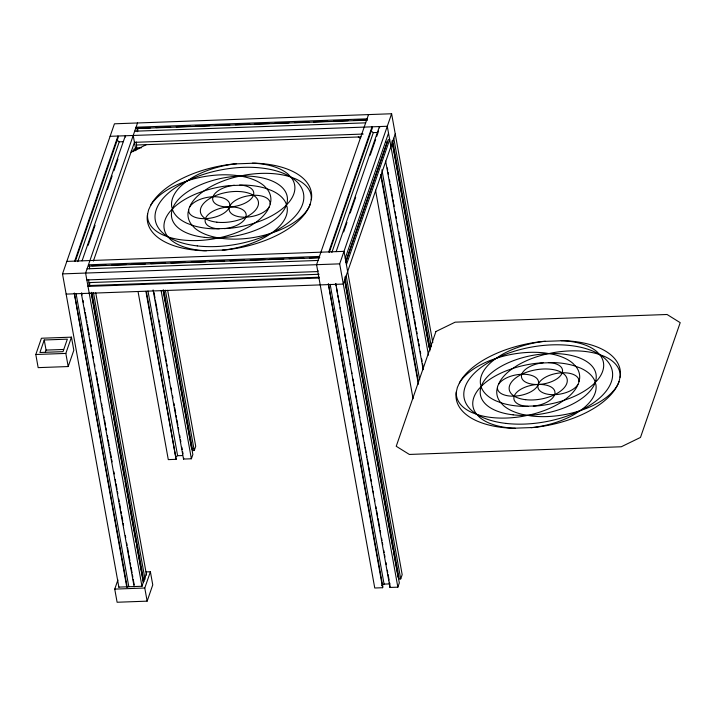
<?xml version="1.0" encoding="UTF-8"?>
<svg xmlns="http://www.w3.org/2000/svg" width="716" height="716" viewBox="0 0 716 716"><rect width="100%" height="100%" fill="white"/><g stroke="black" fill="none" stroke-linecap="round" stroke-linejoin="round"><path stroke-width="1.07" d="M89.133 286.507L88.659 279.571M136.747 148.91L136.273 141.983M137.606 131.681L137.982 127.815M89.509 268.804L89.572 265.887M89.634 285.997L89.706 283.08M137.114 131.207L137.186 128.298L150.575 127.806M310.27 204.033L311.55 198.35A83.226 41.993 -10.2 0 0 254.994 163.176L233.89 163.946A83.226 41.993 -10.2 0 0 151.246 204.149L148.579 209.895L147.29 215.579A83.226 41.993 -10.2 0 0 203.854 250.752L224.958 249.982A83.226 41.993 -10.2 0 0 310.27 204.033A62.417 31.495 -10.2 0 1 277.531 230.946L270.111 233.568A62.417 31.495 -10.2 0 1 222.962 238.518L215.937 237.408A62.417 31.495 -10.2 0 1 194.618 227.965L191.441 224.556A62.417 31.495 -10.2 0 1 188.04 212.697L188.997 208.428L191.002 204.123A62.417 31.495 -10.2 0 1 202.807 191.718L208.446 187.986A62.417 31.495 -10.2 0 1 236.924 176.736L244.917 175.089A62.417 31.495 -10.2 0 1 289.792 176.7L295.556 178.848A62.417 31.495 -10.2 0 1 311.227 199.764M619.054 381.538L620.342 375.855A83.226 41.993 -10.2 0 0 563.787 340.682L542.683 341.451A83.226 41.993 -10.2 0 0 460.039 381.664L457.372 387.401L456.083 393.084A83.226 41.993 -10.2 0 0 512.647 428.257L533.751 427.488A83.226 41.993 -10.2 0 0 619.054 381.538A62.417 31.495 -10.2 0 1 586.323 408.451L578.904 411.074A62.417 31.495 -10.2 0 1 531.755 416.023L524.73 414.913A62.417 31.495 -10.2 0 1 503.402 405.471L500.233 402.061A62.417 31.495 -10.2 0 1 496.832 390.202L497.79 385.933L499.795 381.628A62.417 31.495 -10.2 0 1 511.6 369.223L517.238 365.491A62.417 31.495 -10.2 0 1 545.717 354.241L553.71 352.594A62.417 31.495 -10.2 0 1 598.576 354.205L604.349 356.353A62.417 31.495 -10.2 0 1 620.02 377.278M118.901 587.326L62.507 273.897L114.444 123.805L391.616 113.754L432.795 342.624M35.8 354.501L41.43 338.238L71.457 337.155L73.82 350.285L68.19 366.547L38.163 367.639L35.8 354.501L65.827 353.418L71.457 337.155M44.24 339.993L39.917 352.496L63.008 351.663L67.34 339.151L44.24 339.993L46.057 350.097L45.341 352.183M74.688 261.107L117.961 136.022L118.203 137.338L75.287 261.367M77.776 261.653L119.241 141.822L123.197 141.679M82.072 260.839L125.354 135.754L125.595 137.069M88.131 245.337L95.04 225.361M107.409 189.624L112.135 175.966M113.951 170.703L117.952 159.14M137.535 122.964L85.598 273.065L141.992 586.485M93.349 261.116L134.447 142.341L363.191 134.053M133.382 150.969L134.107 148.865L138.958 148.686M134.885 150.915L135.888 147.997L141.473 147.791M145.948 571.923L150.396 571.762L152.759 584.891L147.138 601.154L117.111 602.245L114.739 589.107L117.907 579.96M138.054 291.591L168.287 459.618L176.136 459.332L146.386 291.591M163.212 289.801L192.855 454.526L191.378 458.777L183.529 459.063L183.806 458.249M146.288 573.758L141.956 586.27L118.856 587.102M147.138 601.154L144.775 588.015L150.396 571.762M163.892 290.24L192.738 450.579L194.242 450.525L195.71 446.274L167.651 290.329M368.516 114.596L316.579 264.696L374.754 588.006L382.604 587.72L382.89 586.905L328.349 283.805L382.604 587.72M318.101 270.755L317.815 271.57L86.833 279.938M328.76 251.907L372.043 126.821L372.284 128.137L329.36 252.166M331.857 252.444L373.322 132.621L377.278 132.478M336.153 251.638L379.435 126.553L379.668 127.869M343.662 231.921L346.938 222.47M350.214 213.01L355.664 197.24M370.217 155.193L375.667 139.423M376.759 136.273L378.576 131.019M336.135 285.729L335.741 283.536L389.996 587.451L397.854 587.165L339.679 263.855L391.616 113.754M345.246 258.216L388.528 133.14M345.864 261.322L386.962 142.547L385.378 141.383M345.631 262.638L388.188 139.656L389.692 139.602L346.41 264.687M395.25 133.964L343.313 284.064L66.141 294.106M389.996 587.451L389.486 582.242M397.854 587.165L399.322 582.913L344.79 279.813M344.87 276.967L399.206 578.967L400.709 578.913L402.177 574.662L344.011 251.352L66.83 261.394M130.983 152.141L146.341 144.668M175.975 456.513L177.613 455.725L182.562 455.546M381.619 585.294L384.08 584.113L390.023 583.898M367.048 118.847L136.067 127.215L136.3 128.531L367.281 120.163M156.151 127.609L170.659 127.081M176.234 126.884L190.742 126.356M195.208 126.195L209.707 125.667M215.292 125.461L229.8 124.942M235.376 124.736L249.884 124.208M254.341 124.047L268.849 123.528M274.434 123.322L288.933 122.794M294.518 122.597L309.026 122.069M313.483 121.908L327.991 121.38M333.567 121.183L348.074 120.655M353.659 120.449L367.048 119.966M134.68 131.216L365.661 122.848M110.112 136.309L387.284 126.267L428.463 355.127M136.819 145.008L361.106 136.881M91.8 265.806L106.308 265.278M111.893 265.081L126.392 264.553M130.858 264.392L145.366 263.864M150.942 263.667L165.45 263.139M171.026 262.933L185.534 262.405M191.118 262.208L205.617 261.68M210.083 261.519L224.591 260.991M230.167 260.794L244.675 260.266M250.251 260.06L264.759 259.541M269.225 259.38L283.733 258.852M289.309 258.646L303.817 258.127M309.393 257.921L319.434 257.554M87.075 268.813L318.056 260.445M62.507 273.897L339.679 263.855M89.205 282.605L319.076 274.273M319.264 277.217L88.283 285.586L87.996 286.4L318.978 278.032M46.057 350.097L63.661 349.453M191.611 448.887L193.347 448.825M114.739 589.107L144.775 588.015M358.269 136.989L360.148 138.152M370.915 130.912L373.322 132.621M116.842 140.112L119.241 141.822M131.305 150.593L132.881 151.756M393.782 138.215L431.327 346.875M392.672 140.47L430.218 349.122M392.395 142.224L429.94 350.876M391.947 140.98L429.09 347.439M387.302 167.911L387.696 170.104M388.09 172.305L388.493 174.498M389.477 179.993L389.871 182.186M390.265 184.379L391.258 189.874M391.652 192.067L392.637 197.562M393.03 199.755L393.433 201.957M393.827 204.149L394.221 206.342M395.205 211.838L395.599 214.03M396.002 216.232L396.395 218.425M397.38 223.92L397.774 226.113M398.767 231.608L399.161 233.801M399.555 235.994L400.539 241.489M400.942 243.682L401.336 245.883M401.73 248.076L402.714 253.571M403.108 255.764L404.101 261.259M404.495 263.452L404.889 265.645M405.283 267.847L405.677 270.039M406.67 275.535L407.064 277.727M407.458 279.929L407.851 282.122M408.845 287.608L409.239 289.81M410.223 295.296L410.617 297.498M411.02 299.691L412.004 305.186M412.398 307.379L412.792 309.572M413.186 311.773L414.179 317.26M414.573 319.461L415.557 324.948M415.951 327.149L416.354 329.342M416.748 331.544L417.142 333.737M418.126 339.223L418.52 341.425M418.923 343.617L419.316 345.819M420.301 351.305L420.695 353.507M421.688 358.993L422.082 361.195M422.476 363.388L423.46 368.874M385.638 161.037L423.183 369.689M381.897 169.781L419.639 379.534M381.1 174.767L418.439 382.326M380.617 174.48L418.359 384.232M375.533 190.143L413.078 398.794M346.168 275.812L400.709 578.913M344.727 280.762L393.138 549.825M393.54 552.018L398.078 577.275M336.529 287.93L337.522 293.417M337.916 295.619L338.31 297.811M338.704 300.013L339.107 302.206M340.091 307.701L340.485 309.894M341.469 315.38L341.872 317.582M342.266 319.775L342.66 321.976M343.644 327.463L344.038 329.664M344.441 331.857L345.425 337.352M345.819 339.545L346.812 345.031M347.206 347.233L347.6 349.426M347.994 351.628L348.388 353.82M349.381 359.316L349.775 361.508M350.169 363.701L350.563 365.903M351.547 371.389L351.95 373.591M352.934 379.077L353.328 381.279M353.722 383.472L354.116 385.664M355.109 391.16L355.503 393.353M355.897 395.554L356.89 401.041M357.284 403.242L358.269 408.729M358.662 410.93L359.056 413.123M359.459 415.316L359.853 417.517M360.837 423.004L361.231 425.206M361.625 427.398L362.028 429.6M363.012 435.086L363.406 437.279M364.39 442.774L364.793 444.967M365.187 447.169L366.171 452.655M366.565 454.857L366.959 457.05M367.362 459.251L368.346 464.738M368.74 466.93L369.733 472.426M370.127 474.618L370.521 476.82M370.915 479.013L371.309 481.215M372.302 486.701L372.696 488.903M373.09 491.095L373.483 493.288M374.468 498.783L374.871 500.976M375.855 506.472L376.249 508.664M376.643 510.866L377.636 516.352M378.03 518.554L379.811 528.435M380.205 530.628L380.599 532.829M381.583 538.316L381.977 540.517M382.38 542.71L382.774 544.903M383.758 550.398L384.152 552.591M384.546 554.793L384.948 556.985M385.933 562.481L386.327 564.673M387.311 570.169L387.714 572.361M388.108 574.554L389.092 580.05M330.139 284.306L384.08 584.113M165.387 290.186L194.242 450.525M163.159 290.75L191.414 447.795M135.888 147.997L136.228 149.886M133.212 135.476L135.888 150.36M161.154 290.759L191.378 458.777M153.976 292.423L154.96 297.919M155.354 300.111L157.135 309.992M157.529 312.194L157.923 314.387M158.916 319.882L159.31 322.075M159.704 324.276L160.098 326.469M161.091 331.955L161.485 334.157M161.879 336.35L162.863 341.845M163.257 344.038L163.66 346.24M164.644 351.726L165.038 353.928M165.432 356.12L166.425 361.607M166.819 363.809L167.213 366.001M168.197 371.497L168.591 373.689M168.994 375.891L169.388 378.084M171.16 387.965L171.563 390.166M172.547 395.653L172.941 397.854M173.934 403.341L174.328 405.542M174.722 407.735L175.706 413.221M176.1 415.423L176.503 417.616M176.897 419.818L177.881 425.304M178.275 427.506L178.669 429.698M179.662 435.194L180.056 437.387M180.45 439.579L180.844 441.781M181.837 447.267L182.231 449.469M182.625 451.662L183.019 453.855M153.099 289.944L183.529 459.063M147.97 291L177.613 455.725M145.903 291.314L176.136 459.332M95.738 292.844L146.52 575.073M93.474 292.701L145.053 579.333M91.979 292.755L143.943 581.58M91.299 292.316L143.469 582.233M91.245 293.265L113.182 415.164M113.576 417.356L124.638 478.861M125.031 481.054L136.103 542.558M136.496 544.751L143.209 582.09M81.669 292.746L82.063 294.938M83.047 300.434L83.441 302.626M84.434 308.113L84.828 310.314M85.222 312.507L86.206 318.002M86.6 320.195L87.003 322.397M87.397 324.59L88.381 330.085M88.775 332.278L89.178 334.47M90.162 339.966L90.556 342.159M90.95 344.36L91.344 346.553M92.337 352.048L92.731 354.241M93.125 356.434L93.519 358.635M94.512 364.122L94.906 366.324M95.89 371.81L96.284 374.012M96.678 376.204L97.671 381.7M98.065 383.892L99.846 393.773M100.24 395.975L100.634 398.168M101.618 403.663L102.021 405.856M102.415 408.048L102.809 410.25M103.793 415.736L104.187 417.938M104.59 420.131L105.574 425.626M105.968 427.819L106.362 430.012M107.355 435.507L107.749 437.7M108.143 439.901L109.127 445.388M109.53 447.59L109.924 449.782M110.318 451.984L111.302 457.47M111.696 459.663L112.099 461.865M113.871 471.746L114.265 473.947M115.258 479.434L115.652 481.635M116.046 483.828L117.03 489.314M117.433 491.516L117.827 493.709M118.811 499.204L119.205 501.397M119.599 503.599L120.592 509.085M120.986 511.287L121.38 513.479M121.774 515.672L122.767 521.167M123.161 523.36L123.555 525.562M125.336 535.443L125.73 537.635M126.714 543.131L127.108 545.323M127.511 547.525L128.495 553.012M128.889 555.213L129.882 560.7M130.276 562.901L130.67 565.094M131.064 567.287L132.048 572.782M132.451 574.975L132.845 577.177M133.239 579.369L134.223 584.865M81.382 293.551L134.143 586.771M76.057 293.515L128.817 586.726M127.233 587.326L74.276 293.014L126.75 587.039M65.827 353.418L68.19 366.547M528.032 406.366A20.809 10.498 -10.2 0 1 519.413 390.148A20.809 10.498 -10.2 0 1 553.504 388.913A20.809 10.498 -10.2 0 1 533.313 406.169M498.461 384.501A20.809 10.498 -10.2 0 1 532.06 375.578A20.809 10.498 -10.2 0 1 525.669 394.042A20.809 10.498 -10.2 0 1 497.468 387.356M577.964 384.438A20.809 10.498 -10.2 0 1 544.375 393.361A20.809 10.498 -10.2 0 1 550.756 374.898A20.809 10.498 -10.2 0 1 578.958 381.583M548.393 362.582A20.809 10.498 -10.2 0 1 557.012 378.791A20.809 10.498 -10.2 0 1 522.922 380.026A20.809 10.498 -10.2 0 1 543.122 362.77M456.405 391.67A62.417 31.495 -10.2 0 0 472.077 412.586L477.849 414.734A62.417 31.495 -10.2 0 0 522.725 416.345L530.708 414.698A62.417 31.495 -10.2 0 0 559.187 403.448L564.835 399.716A62.417 31.495 -10.2 0 0 576.631 387.311L578.635 383.006L579.602 378.737A62.417 31.495 -10.2 0 0 576.192 366.878L573.024 363.468A62.417 31.495 -10.2 0 0 551.705 354.026L544.67 352.916A62.417 31.495 -10.2 0 0 497.531 357.866L490.102 360.488A62.417 31.495 -10.2 0 0 459.377 383.096M531.075 427.685A62.417 31.495 -10.2 0 0 575.61 413.66L581.258 409.928A62.417 31.495 -10.2 0 0 595.936 384.796L594.79 380.822A62.417 31.495 -10.2 0 0 580.354 368.024L574.581 365.885A62.417 31.495 -10.2 0 0 553.602 362.573L537.779 363.146A62.417 31.495 -10.2 0 0 513.954 368.078L506.534 370.7A62.417 31.495 -10.2 0 0 482.754 384.877L478.798 389.039A62.417 31.495 -10.2 0 0 476.238 413.732L479.407 417.142A62.417 31.495 -10.2 0 0 515.252 428.257M545.35 341.255A62.417 31.495 -10.2 0 0 500.815 355.279L495.177 359.011A62.417 31.495 -10.2 0 0 480.499 384.143L481.635 388.117A62.417 31.495 -10.2 0 0 496.081 400.915L501.844 403.063A62.417 31.495 -10.2 0 0 522.823 406.366L538.647 405.793A62.417 31.495 -10.2 0 0 562.481 400.862L569.9 398.239A62.417 31.495 -10.2 0 0 593.671 384.062L597.627 379.901A62.417 31.495 -10.2 0 0 600.187 355.208L597.019 351.798A62.417 31.495 -10.2 0 0 561.183 340.682M219.239 228.851A20.809 10.498 -10.2 0 1 210.629 212.643A20.809 10.498 -10.2 0 1 244.72 211.408A20.809 10.498 -10.2 0 1 224.52 228.664M189.668 206.996A20.809 10.498 -10.2 0 1 223.267 198.072A20.809 10.498 -10.2 0 1 216.876 216.536A20.809 10.498 -10.2 0 1 188.684 209.851M269.18 206.933A20.809 10.498 -10.2 0 1 235.582 215.856A20.809 10.498 -10.2 0 1 241.972 197.392A20.809 10.498 -10.2 0 1 270.165 204.078M239.6 185.077A20.809 10.498 -10.2 0 1 248.219 201.286A20.809 10.498 -10.2 0 1 214.129 202.521A20.809 10.498 -10.2 0 1 234.329 185.265M147.612 214.165A62.417 31.495 -10.2 0 0 163.284 235.081L169.057 237.229A62.417 31.495 -10.2 0 0 213.932 238.84L221.915 237.193A62.417 31.495 -10.2 0 0 250.403 225.943L256.042 222.211A62.417 31.495 -10.2 0 0 267.847 209.806L269.843 205.501L270.809 201.232A62.417 31.495 -10.2 0 0 267.399 189.373L264.231 185.963A62.417 31.495 -10.2 0 0 242.912 176.521L235.877 175.411A62.417 31.495 -10.2 0 0 188.738 180.36L181.318 182.983A62.417 31.495 -10.2 0 0 150.584 205.59M222.282 250.179A62.417 31.495 -10.2 0 0 266.826 236.155L272.465 232.423A62.417 31.495 -10.2 0 0 287.143 207.291L285.997 203.317A62.417 31.495 -10.2 0 0 271.561 190.519L265.788 188.38A62.417 31.495 -10.2 0 0 244.818 185.068L228.986 185.641A62.417 31.495 -10.2 0 0 205.161 190.572L197.741 193.195A62.417 31.495 -10.2 0 0 173.97 207.371L170.014 211.533A62.417 31.495 -10.2 0 0 167.446 236.226L170.614 239.636A62.417 31.495 -10.2 0 0 206.459 250.752M236.557 163.749A62.417 31.495 -10.2 0 0 192.022 177.774L186.384 181.506A62.417 31.495 -10.2 0 0 171.706 206.638L172.842 210.611A62.417 31.495 -10.2 0 0 187.288 223.41L193.052 225.549A62.417 31.495 -10.2 0 0 214.03 228.86L229.863 228.288A62.417 31.495 -10.2 0 0 253.688 223.356L261.107 220.734A62.417 31.495 -10.2 0 0 284.879 206.557L288.834 202.395A62.417 31.495 -10.2 0 0 291.403 177.702L288.226 174.292A62.417 31.495 -10.2 0 0 252.39 163.176M435.937 331.517L396.225 446.274L409.364 454.445L621.291 446.766L640.489 437.431L680.2 322.665L667.061 314.494L455.134 322.173L435.937 331.517M319.434 256.435L88.462 264.813L88.694 266.119L319.676 257.751L319.434 256.435M513.13 414.841A58.712 29.625 -10.2 0 0 596.07 374.477A58.712 29.625 -10.2 0 0 505.442 364.095A58.712 29.625 -10.2 0 0 513.13 414.841M506.051 423.416A75.296 37.984 -10.2 0 0 612.404 371.658A75.296 37.984 -10.2 0 0 496.188 358.34A75.296 37.984 -10.2 0 0 506.051 423.416M525.642 399.689A29.428 14.848 -10.2 0 0 567.206 379.462A29.428 14.848 -10.2 0 0 521.794 374.253A29.428 14.848 -10.2 0 0 525.642 399.689M204.337 237.327A58.712 29.625 -10.2 0 0 287.277 196.972A58.712 29.625 -10.2 0 0 196.649 186.59A58.712 29.625 -10.2 0 0 204.337 237.327M197.258 245.91A75.296 37.984 -10.2 0 0 303.611 194.152A75.296 37.984 -10.2 0 0 187.395 180.835A75.296 37.984 -10.2 0 0 197.258 245.91M216.85 222.184A29.428 14.848 -10.2 0 0 258.413 201.957A29.428 14.848 -10.2 0 0 213.001 196.748A29.428 14.848 -10.2 0 0 216.85 222.184"/></g></svg>
